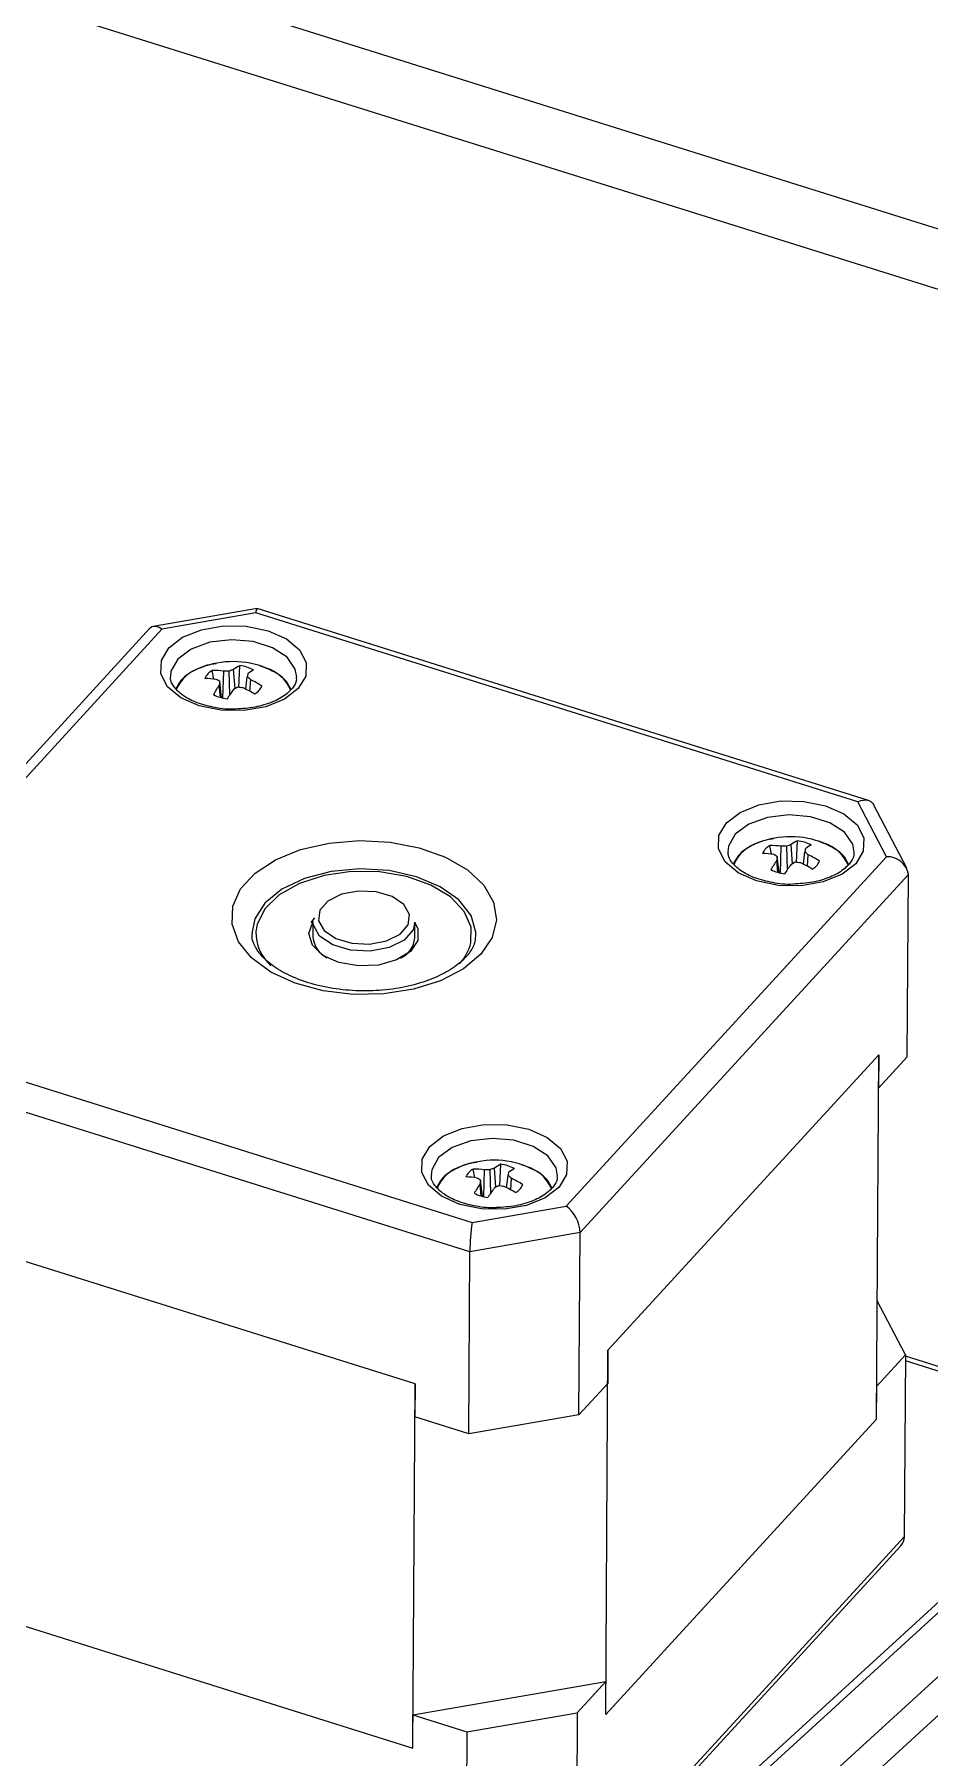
# Model space of a CAD drawing. Header units: millimetres. Extents: x -11 to 295, y 0 to 216.
# Drawn here: x 175.67 to 190.32, y 146.28 to 174.48 of the extents above; entities that cross this region are included whole.
import ezdxf

# ---------------------------------------------------------------- set-up
doc = ezdxf.new("R2010")
doc.units = ezdxf.units.MM

msp = doc.modelspace()

# ---------------------------------------------------------------- linework, layer by layer
at = {"color": 7, "linetype": 'Continuous', "lineweight": 25}
for p, q in [((113.816, 195.362), (232.146, 158.203)), ((113.81, 194.375), (232.08, 157.235)), ((179.315, 165.084), (177.617, 164.789)), ((179.295, 165.013), (177.755, 164.745)), ((189.144, 161.92), (179.295, 165.013)), ((189.319, 161.943), (179.316, 165.084)), ((177.562, 164.759), (172.213, 158.924)), ((177.755, 164.745), (172.514, 159.029)), ((179.017, 163.791), (179.034, 164.147)), ((178.608, 163.925), (178.581, 164.069)), ((178.716, 163.627), (178.696, 163.828)), ((178.733, 163.623), (178.704, 163.887)), ((178.755, 163.617), (178.77, 164.056)), ((178.871, 163.676), (178.861, 164.058)), ((178.954, 163.771), (178.931, 164.084)), ((179.131, 163.763), (179.154, 163.965)), ((179.197, 163.729), (179.211, 163.917)), ((189.614, 161.021), (189.144, 161.92)), ((189.945, 160.834), (189.401, 161.875)), ((188.139, 160.927), (188.156, 161.283)), ((184.373, 155.305), (189.614, 161.021)), ((187.731, 161.061), (187.703, 161.204)), ((187.855, 160.758), (187.826, 161.023)), ((187.877, 160.753), (187.892, 161.191)), ((187.993, 160.811), (187.983, 161.193)), ((188.076, 160.907), (188.053, 161.219)), ((188.253, 160.898), (188.276, 161.101)), ((188.319, 160.864), (188.333, 161.053)), ((189.972, 160.729), (184.601, 154.871)), ((187.838, 160.763), (187.818, 160.963)), ((189.953, 157.748), (189.972, 160.729)), ((180.254, 160.022), (180.192, 159.943)), ((180.23, 159.963), (180.229, 159.705)), ((181.896, 159.695), (181.897, 159.952)), ((172.984, 158.131), (182.834, 155.038)), ((182.797, 154.558), (172.704, 157.727)), ((189.487, 157.778), (185.055, 152.945)), ((189.45, 151.817), (189.487, 157.778)), ((189.487, 157.778), (189.484, 157.236)), ((189.953, 157.748), (189.484, 157.236)), ((183.222, 155.612), (183.199, 155.925)), ((183.285, 155.633), (183.302, 155.989)), ((182.876, 155.767), (182.849, 155.91)), ((182.984, 155.469), (182.964, 155.669)), ((183.001, 155.464), (182.972, 155.729)), ((183.023, 155.459), (183.038, 155.897)), ((183.138, 155.517), (183.128, 155.899)), ((183.398, 155.604), (183.422, 155.807)), ((183.465, 155.57), (183.479, 155.759)), ((182.834, 155.038), (184.373, 155.305)), ((181.9, 152.396), (173.572, 155.011)), ((184.601, 154.871), (182.797, 154.558)), ((184.582, 151.891), (184.601, 154.871)), ((182.779, 151.577), (182.797, 154.558)), ((189.923, 152.871), (189.462, 153.753)), ((185.019, 146.984), (185.055, 152.945)), ((185.055, 152.945), (185.052, 152.403)), ((189.454, 152.359), (189.923, 152.871)), ((189.923, 152.871), (189.905, 149.891)), ((193.617, 151.688), (189.923, 152.848)), ((181.863, 146.436), (181.9, 152.396)), ((181.9, 152.396), (181.896, 151.854)), ((185.052, 152.403), (184.582, 151.891)), ((189.45, 151.817), (189.454, 152.359)), ((182.779, 151.577), (181.896, 151.854)), ((184.582, 151.891), (182.779, 151.577)), ((185.019, 146.984), (189.45, 151.817)), ((192.176, 150.391), (186.474, 145.175)), ((192.333, 150.369), (186.615, 145.14)), ((184.496, 143.912), (189.846, 149.747)), ((184.534, 144.034), (189.905, 149.891)), ((186.392, 143.888), (193.001, 149.933)), ((193.266, 149.539), (186.698, 143.532)), ((173.535, 149.051), (181.863, 146.436)), ((181.866, 146.978), (185.022, 147.526)), ((184.553, 147.014), (185.022, 147.526)), ((185.019, 146.984), (185.022, 147.526)), ((181.863, 146.436), (181.866, 146.978)), ((181.866, 146.978), (182.749, 146.7)), ((182.749, 146.7), (184.553, 147.014)), ((184.553, 147.014), (184.534, 144.034)), ((182.749, 146.7), (182.731, 143.72))]:
    msp.add_line(p, q, dxfattribs=at)
at = {"color": 8, "linetype": 'Continuous', "lineweight": 25}
msp.add_line((193.562, 151.628), (189.923, 152.77), dxfattribs=at)
at = {"color": 7, "linetype": 'Continuous', "lineweight": 25, "flags": 128}
for points in [[(177.755, 164.745), (177.711, 164.772), (177.668, 164.787), (177.628, 164.79), (177.593, 164.781), (177.564, 164.76), (177.562, 164.759)], [(180.112, 163.978), (179.99, 163.772), (179.764, 163.598), (179.456, 163.474), (179.097, 163.412), (178.721, 163.417), (178.367, 163.49), (178.067, 163.623), (177.852, 163.803), (177.742, 164.012), (177.749, 164.231), (177.871, 164.437), (178.097, 164.611), (178.405, 164.735), (178.764, 164.797), (179.139, 164.792), (179.494, 164.719), (179.794, 164.586), (180.009, 164.406), (180.119, 164.197), (180.112, 163.978)], [(189.234, 161.114), (189.112, 160.907), (188.886, 160.734), (188.578, 160.609), (188.219, 160.547), (187.844, 160.552), (187.489, 160.625), (187.189, 160.758), (186.974, 160.938), (186.864, 161.148), (186.871, 161.366), (186.993, 161.573), (187.219, 161.746), (187.527, 161.87), (187.886, 161.933), (188.261, 161.927), (188.616, 161.855), (188.916, 161.722), (189.131, 161.542), (189.241, 161.332), (189.234, 161.114)], [(189.144, 161.92), (189.192, 161.939), (189.239, 161.949), (189.283, 161.95), (189.323, 161.942), (189.357, 161.925), (189.384, 161.899), (189.401, 161.875)], [(183.16, 159.697), (182.977, 159.425), (182.691, 159.185), (182.317, 158.99), (181.875, 158.852), (181.39, 158.776), (180.887, 158.768), (180.394, 158.828), (179.937, 158.952), (179.541, 159.134), (179.226, 159.364), (179.011, 159.63), (178.907, 159.917), (178.919, 160.21), (179.046, 160.493), (179.283, 160.751), (179.615, 160.969), (180.025, 161.137), (180.492, 161.245), (180.989, 161.287), (181.491, 161.261), (181.969, 161.168), (182.399, 161.014), (182.756, 160.807), (183.023, 160.557), (183.184, 160.279), (183.23, 159.987), (183.16, 159.697)], [(182.814, 159.614), (182.817, 159.866), (182.705, 160.127), (182.48, 160.362), (182.159, 160.557), (181.763, 160.696), (181.32, 160.771), (180.859, 160.777), (180.411, 160.714), (180.009, 160.584), (179.677, 160.399), (179.441, 160.169), (179.315, 159.911), (179.297, 159.796)], [(180.865, 159.605), (181.156, 159.591), (181.434, 159.644), (181.656, 159.754), (181.787, 159.906), (181.808, 160.076), (181.716, 160.238), (181.525, 160.368), (181.264, 160.446), (180.972, 160.459), (180.694, 160.407), (180.473, 160.296), (180.341, 160.144), (180.32, 159.974), (180.412, 159.812), (180.603, 159.682), (180.865, 159.605)], [(181.599, 159.331), (181.302, 159.248), (180.973, 159.233), (180.655, 159.288), (180.393, 159.407), (180.221, 159.572), (180.163, 159.762), (180.226, 159.951), (180.23, 159.957)], [(181.166, 159.475), (180.842, 159.49), (180.552, 159.577), (180.339, 159.721), (180.237, 159.901), (180.23, 159.963)], [(181.897, 159.952), (181.867, 159.825), (181.721, 159.656), (181.475, 159.534), (181.166, 159.475)], [(181.897, 159.947), (181.948, 159.843), (181.946, 159.65), (181.824, 159.472), (181.599, 159.331)], [(184.38, 155.819), (184.257, 155.613), (184.031, 155.44), (183.724, 155.315), (183.365, 155.253), (182.989, 155.258), (182.634, 155.331), (182.335, 155.464), (182.119, 155.644), (182.01, 155.854), (182.016, 156.072), (182.139, 156.279), (182.365, 156.452), (182.672, 156.576), (183.032, 156.639), (183.407, 156.633), (183.762, 156.561), (184.062, 156.428), (184.277, 156.248), (184.386, 156.038), (184.38, 155.819)]]:
    msp.add_lwpolyline(points, dxfattribs=at)
at = {"color": 8, "linetype": 'Continuous', "lineweight": 25, "flags": 128}
for points in [[(179.963, 163.959), (179.94, 164.09), (179.806, 164.284), (179.566, 164.441), (179.249, 164.54), (178.894, 164.571), (178.543, 164.529), (178.238, 164.419), (178.017, 164.255), (177.906, 164.057), (177.896, 163.97)], [(189.085, 161.095), (189.062, 161.225), (188.928, 161.42), (188.688, 161.576), (188.371, 161.676), (188.016, 161.706), (187.665, 161.664), (187.36, 161.555), (187.139, 161.391), (187.028, 161.193), (187.018, 161.106)], [(182.895, 159.722), (182.895, 159.784), (182.816, 160.059), (182.618, 160.314), (182.313, 160.53), (181.924, 160.694), (181.476, 160.793), (180.999, 160.822), (180.527, 160.778), (180.092, 160.664), (179.722, 160.488), (179.444, 160.262), (179.276, 160.002), (179.229, 159.765)], [(184.231, 155.8), (184.208, 155.931), (184.074, 156.126), (183.834, 156.282), (183.517, 156.382), (183.162, 156.412), (182.811, 156.37), (182.506, 156.261), (182.285, 156.097), (182.174, 155.899), (182.164, 155.812)]]:
    msp.add_lwpolyline(points, dxfattribs=at)
at = {"color": 7, "linetype": 'Continuous', "lineweight": 25}
for centre, radius, start, end in [((179.413, 165.016), 0.119, 144.9697, 181.4522), ((178.581, 163.5), 0.642, 106.8974, 156.5466), ((178.922, 162.763), 1.45, 67.952, 111.3462), ((179.286, 163.623), 0.581, 115.6607, 127.6489), ((178.956, 163.51), 0.643, 62.0933, 83.0406), ((179.285, 163.508), 0.626, 22.6708, 73.1254), ((178.715, 163.826), 0.277, 119.0241, 155.9415), ((178.428, 162.599), 1.34, 80.5835, 88.5347), ((178.592, 162.827), 1.242, 81.7424, 90.5108), ((180.267, 162.742), 1.909, 145.3321, 150.756), ((178.05, 162.864), 1.215, 57.3957, 60.5329), ((181.973, 163.416), 3.302, 171.7966, 172.8357), ((178.85, 162.409), 1.648, 89.6189, 92.7544), ((179.312, 162.947), 1.199, 108.5305, 112.1107), ((186.968, 162.631), 7.927, 169.972, 170.3064), ((178.273, 162.864), 1.41, 48.304, 51.3305), ((179.587, 163.504), 0.662, 119.8689, 129.9203), ((178.453, 162.366), 1.727, 56.9287, 63.9691), ((179.142, 163.926), 0.277, 299.0194, 335.943), ((178.901, 164.242), 0.642, 242.085, 263.0485), ((181.018, 162.203), 2.603, 143.4032, 147.4321), ((179.837, 162.229), 1.777, 118.1791, 120.7847), ((178.791, 161.88), 1.926, 81.1344, 83.8378), ((178.232, 161.935), 2.036, 59.1434, 65.1574), ((188.044, 159.899), 1.45, 67.954, 111.3442), ((188.407, 160.76), 0.58, 115.6513, 127.6583), ((188.078, 160.645), 0.642, 62.0857, 83.0486), ((187.703, 160.635), 0.642, 106.8958, 156.5481), ((187.837, 160.962), 0.277, 119.0198, 155.9402), ((187.55, 159.733), 1.342, 80.5886, 88.5296), ((187.714, 159.965), 1.239, 81.7334, 90.5198), ((187.171, 159.998), 1.216, 57.3901, 60.5239), ((191.048, 160.558), 3.255, 171.7879, 172.8419), ((187.972, 159.541), 1.652, 89.6293, 92.7566), ((188.435, 160.079), 1.203, 108.5293, 112.099), ((196.322, 159.726), 8.162, 169.9789, 170.3037), ((187.401, 160.007), 1.4, 48.2993, 51.3469), ((188.708, 160.64), 0.66, 119.8533, 129.9264), ((187.575, 159.5), 1.728, 56.9309, 63.9675), ((188.407, 160.644), 0.626, 22.6728, 73.1238), ((189.628, 160.674), 0.348, 9.078, 92.3158), ((189.391, 159.876), 1.912, 145.336, 150.7507), ((188.023, 161.378), 0.642, 242.0865, 263.0431), ((190.136, 159.341), 2.599, 143.4014, 147.4365), ((188.958, 159.366), 1.775, 118.176, 120.7844), ((187.917, 159.045), 1.897, 81.1136, 83.8585), ((187.357, 159.076), 2.031, 59.1344, 65.1651), ((188.264, 161.061), 0.277, 299.0233, 335.9411), ((180.655, 159.749), 0.429, 185.8601, 242.3741), ((181.488, 159.731), 0.409, 295.41, 354.9537), ((182.849, 155.341), 0.642, 106.8966, 156.5489), ((183.19, 154.605), 1.45, 67.954, 111.3441), ((183.581, 154.785), 1.203, 108.5293, 112.099), ((183.553, 155.465), 0.581, 115.6534, 127.6549), ((183.224, 155.351), 0.642, 62.0892, 83.0447), ((183.855, 155.344), 0.663, 119.873, 129.9081), ((183.552, 155.35), 0.626, 22.6709, 73.1249), ((182.983, 155.668), 0.277, 119.0213, 155.9442), ((182.696, 154.441), 1.34, 80.5846, 88.5397), ((182.86, 154.668), 1.242, 81.7425, 90.5107), ((184.535, 154.583), 1.909, 145.3318, 150.7549), ((182.315, 154.702), 1.219, 57.3936, 60.5204), ((186.214, 155.261), 3.276, 171.7925, 172.8399), ((183.118, 154.246), 1.653, 89.6294, 92.7565), ((184.104, 154.071), 1.776, 118.1773, 120.7847), ((183.059, 153.72), 1.927, 81.1354, 83.8368), ((191.179, 154.482), 7.87, 169.9729, 170.3097), ((182.539, 154.704), 1.412, 48.3063, 51.3283), ((182.719, 154.204), 1.73, 56.937, 63.9647), ((183.41, 155.767), 0.277, 299.0202, 335.9466), ((183.169, 156.084), 0.643, 242.0936, 263.0403), ((185.286, 154.044), 2.604, 143.4043, 147.4322), ((182.501, 153.779), 2.034, 59.1397, 65.1604), ((184.019, 154.843), 0.582, 2.7805, 52.5868), ((186.401, 154.526), 3.604, 171.8387, 179.4972), ((189.691, 149.895), 0.215, 316.4477, 359.0291)]:
    msp.add_arc(centre, radius, start, end, dxfattribs=at)
at = {"color": 8, "linetype": 'Continuous', "lineweight": 25}
for centre, radius, start, end in [((180.029, 159.784), 0.733, 179.0129, 228.1522), ((182.074, 159.794), 0.762, 316.5658, 346.3059)]:
    msp.add_arc(centre, radius, start, end, dxfattribs=at)
at = {"color": 7, "linetype": 'Continuous', "lineweight": 25}
for points, knots in [([(178.645, 164.178), (178.621, 164.175), (178.497, 164.163), (178.295, 164.078), (178.08, 163.946), (178.012, 163.818), (177.987, 163.773)], [0, 0, 0, 0, 0.089582, 0.465634, 0.809054, 1, 1, 1, 1]), ([(179.871, 163.755), (179.852, 163.795), (179.8, 163.908), (179.619, 164.045), (179.459, 164.107), (179.372, 164.141)], [0, 0, 0, 0, 0.20189, 0.57117, 1, 1, 1, 1]), ([(178.962, 163.437), (178.961, 163.437), (178.851, 163.426), (178.637, 163.455), (178.347, 163.525), (178.112, 163.642), (177.965, 163.778), (177.891, 163.899), (177.902, 163.96), (177.904, 163.973)], [0, 0, 0, 0, 0.002515, 0.258075, 0.496524, 0.699839, 0.856799, 0.970891, 1, 1, 1, 1]), ([(179.955, 163.96), (179.956, 163.945), (179.965, 163.879), (179.916, 163.807), (179.875, 163.759), (179.866, 163.749)], [0, 0, 0, 0, 0.195692, 0.831157, 1, 1, 1, 1]), ([(179.866, 163.749), (179.841, 163.724), (179.754, 163.641), (179.557, 163.54), (179.277, 163.456), (179.07, 163.443), (178.962, 163.437)], [0, 0, 0, 0, 0.108096, 0.366186, 0.671058, 1, 1, 1, 1]), ([(187.767, 161.313), (187.743, 161.311), (187.619, 161.298), (187.417, 161.214), (187.202, 161.081), (187.134, 160.954), (187.109, 160.908)], [0, 0, 0, 0, 0.089581, 0.465637, 0.809052, 1, 1, 1, 1]), ([(188.993, 160.89), (188.974, 160.93), (188.922, 161.044), (188.741, 161.18), (188.581, 161.243), (188.494, 161.276)], [0, 0, 0, 0, 0.201887, 0.57117, 1, 1, 1, 1]), ([(188.084, 160.573), (188.083, 160.572), (187.973, 160.561), (187.759, 160.591), (187.469, 160.661), (187.234, 160.777), (187.087, 160.914), (187.013, 161.035), (187.024, 161.096), (187.026, 161.108)], [0, 0, 0, 0, 0.00252, 0.258077, 0.496527, 0.699844, 0.856799, 0.970892, 1, 1, 1, 1]), ([(189.077, 161.096), (189.078, 161.08), (189.087, 161.015), (189.038, 160.942), (188.997, 160.894), (188.988, 160.884)], [0, 0, 0, 0, 0.195726, 0.831131, 1, 1, 1, 1]), ([(188.988, 160.884), (188.963, 160.86), (188.876, 160.777), (188.679, 160.675), (188.399, 160.591), (188.192, 160.579), (188.084, 160.573)], [0, 0, 0, 0, 0.108097, 0.366181, 0.671056, 1, 1, 1, 1]), ([(182.887, 159.729), (182.884, 159.684), (182.876, 159.571), (182.798, 159.459), (182.713, 159.359), (182.589, 159.243), (182.359, 159.095), (182.022, 158.957), (181.63, 158.862), (181.205, 158.818), (180.77, 158.83), (180.352, 158.896), (179.976, 159.011), (179.665, 159.164), (179.431, 159.341), (179.291, 159.523), (179.224, 159.671), (179.235, 159.748), (179.238, 159.766)], [0, 0, 0, 0, 0.030284, 0.075701, 0.088924, 0.119721, 0.190805, 0.27385, 0.366043, 0.464145, 0.564013, 0.661177, 0.751215, 0.830391, 0.896056, 0.947571, 0.987996, 1, 1, 1, 1]), ([(182.913, 156.019), (182.889, 156.017), (182.765, 156.004), (182.563, 155.92), (182.348, 155.787), (182.28, 155.66), (182.255, 155.614)], [0, 0, 0, 0, 0.089579, 0.465636, 0.809046, 1, 1, 1, 1]), ([(184.133, 155.606), (184.116, 155.643), (184.065, 155.752), (183.887, 155.886), (183.726, 155.949), (183.64, 155.982)], [0, 0, 0, 0, 0.187513, 0.563444, 1, 1, 1, 1]), ([(183.23, 155.279), (183.229, 155.278), (183.119, 155.267), (182.905, 155.297), (182.615, 155.367), (182.38, 155.483), (182.233, 155.62), (182.159, 155.741), (182.17, 155.802), (182.172, 155.814)], [0, 0, 0, 0, 0.002517, 0.258076, 0.496526, 0.699844, 0.856798, 0.970892, 1, 1, 1, 1]), ([(184.222, 155.802), (184.224, 155.786), (184.232, 155.721), (184.183, 155.648), (184.142, 155.6), (184.134, 155.59)], [0, 0, 0, 0, 0.195692, 0.831157, 1, 1, 1, 1]), ([(184.134, 155.59), (184.108, 155.566), (184.022, 155.483), (183.825, 155.381), (183.545, 155.297), (183.338, 155.285), (183.23, 155.279)], [0, 0, 0, 0, 0.108096, 0.36618, 0.671056, 1, 1, 1, 1])]:
    msp.add_open_spline(points, degree=3, knots=knots, dxfattribs=at)

doc.saveas('drawing.dxf')
